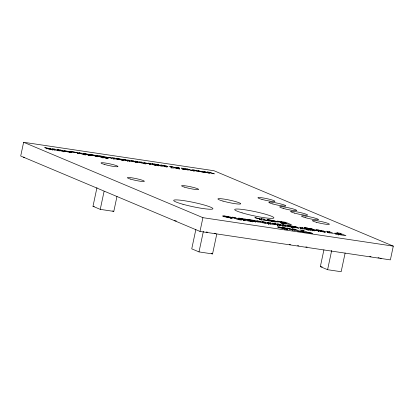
<?xml version="1.0" encoding="UTF-8"?>
<svg xmlns="http://www.w3.org/2000/svg" width="414" height="414" viewBox="0 0 414 414"><rect width="100%" height="100%" fill="white"/><g stroke="black" fill="none" stroke-linecap="round" stroke-linejoin="round"><path stroke-width="0.62" d="M23.624 142.276L20.7 156.026L199.993 231.421L390.376 259.883L393.3 246.133L214.007 170.739L23.624 142.276L202.917 217.671L393.3 246.133M46.741 148.931L46.942 147.979L44.681 147.638L48.562 149.05L57.831 150.458L54.674 149.133L52.412 148.797L54.286 149.651L53.804 149.625L48.547 148.217L50.425 149.076L49.214 148.89L46.942 147.979M50.606 149.511L50.808 148.554M52.345 150.241L52.547 149.288M54.472 150.091L54.674 149.133M57.593 150.567L57.8 149.614L62.509 150.458L64.543 151.291L60.713 150.872L56.925 149.723L57.8 149.614M58.172 150.629L58.374 149.677M59.124 151.11C59.021 148.181 65.583 152.569 59.326 150.158M62.307 151.415L62.509 150.458M63.911 151.922L64.113 150.97M69.904 152.543L70.106 151.591L64.305 150.784L69.733 151.943L65.562 151.343L67.974 151.954L72.176 152.393L70.106 151.591M70.473 152.704L70.675 151.747M88.249 155.229L88.451 154.272L83.183 153.615L88.037 154.469C72.781 151.767 99.158 157.693 88.451 154.272M88.41 155.664L88.612 154.712L86.391 154.381L88.612 154.712M89.082 155.441L89.284 154.489M89.476 155.555L89.678 154.603M89.833 155.669L90.035 154.712M95.825 156.363L96.027 155.405L90.759 154.748L95.613 155.602C80.357 152.901 106.734 158.826 96.027 155.405M96.659 156.575L96.86 155.623M97.052 156.689L97.254 155.736M97.404 156.802L97.611 155.845M99.536 156.844L99.738 155.892L101.621 156.135L106.45 157.139L108.841 158.158L104.809 157.822L101 156.927L106.17 157.641L101.715 156.425L101.063 156.383L100.861 157.341M100.359 156.937L100.561 155.985M102.988 158.148L103.195 157.191M116.976 196.448L113.803 211.394L100.25 209.365L92.99 206.312L96.959 187.63M105.896 158.526L106.103 157.574M106.144 158.572L106.45 157.139M106.734 158.241L106.941 157.284M107.185 158.386L107.386 157.434M107.588 158.531L107.79 157.574M100.25 209.365L104.09 191.309M113.752 159.411L113.953 158.453L112.344 157.755L114.611 158.096L117.767 159.421L112.872 158.433L113.953 158.453M114.409 159.048L114.611 158.096M121.685 160.228L121.887 159.271L116.619 158.614L121.478 159.468C106.217 156.766 132.594 162.692 121.887 159.271M122.518 160.441L122.72 159.488M122.911 160.554L123.113 159.602M125.623 160.725L125.825 159.773L123.558 159.431L127.015 160.741L132.941 161.693L129.784 160.363L127.528 160.027L129.385 160.875L128.889 160.849L125.825 159.773M127.357 161.455L127.564 160.503M129.582 161.32L129.784 160.363M133.199 161.858L133.401 160.906L131.135 160.565L134.591 161.874L140.517 162.821L137.36 161.496L135.104 161.16L136.962 162.009L136.465 161.977L133.401 160.906M135.238 162.702L135.445 161.75M137.158 162.454L137.36 161.496M141.329 163.075L141.531 162.117L139.016 161.745L143.373 163.577L145.888 163.954L141.531 162.117M149.718 164.788L149.925 163.835L148.316 163.132L150.582 163.473L153.739 164.798L148.843 163.809L149.925 163.835M150.38 164.43L150.582 163.473M153.879 164.953L154.08 163.996L151.974 163.68L155.131 165.01L157.387 165.346L155.529 164.493L156.026 164.524L161.362 165.942L158.303 164.736L154.08 163.996M154.391 165.165L154.593 164.213M154.593 165.124L154.8 164.167M154.893 165.119L155.095 164.167M155.328 165.155L155.529 164.203M155.328 165.45L155.529 164.493M155.369 165.517L155.571 164.565M157.698 165.584L157.9 164.627M158.474 165.802L158.676 164.85M158.826 165.921L159.028 164.969M160.653 166.014L160.855 165.062L161.289 165.088L166.004 165.931L168.032 166.764L162.671 166.004L160.42 165.196L160.855 165.062M161.087 166.04L161.289 165.088M161.662 166.102L161.869 165.15M162.386 166.205L162.593 165.248M165.797 166.889L166.004 165.931M166.428 167.065L166.635 166.107M166.966 167.23L167.168 166.278M171.199 168.037L171.401 167.08L169.58 166.314L172.095 166.692L179.619 168.995L173.72 167.717L173.549 168.089L170.775 167.67L171.401 167.08M171.893 167.644L172.095 166.692M183.004 169.305L183.205 168.348L181.197 168.048L182.186 169.052L184.354 169.378L183.309 168.679L183.107 169.636M187.366 169.957L187.568 169.005L185.55 168.7L186.3 169.326L183.205 168.348M193.721 170.91L193.928 169.952L191.92 169.652L192.903 170.656L187.568 169.005M193.83 171.241L194.031 170.283L197.271 171.308L199.31 171.613L198.518 170.956L201.447 171.934L205.794 172.581L204.749 171.888L207.988 172.912L210.027 173.218L209.236 172.56L214.348 173.864L209.008 172.208L206.995 171.908L207.74 172.534L202.637 171.256L203.626 172.26L198.29 170.604L196.272 170.304L197.017 170.93L193.928 169.952M198.089 171.562L198.29 170.604M204.444 172.509L204.645 171.556M195.848 229.547L191.744 248.85L199.005 251.903L212.558 253.932L216.791 234.003M208.806 173.166L209.008 172.208M199.993 231.421L202.917 217.671M199.005 251.903L203.372 231.359M224.145 216.91L224.347 215.958L225.868 216.165L230.789 217.169L233.185 218.199L227.415 217.516L223.094 216.237L229.128 217.138L222.649 216.004L224.347 215.958M230.484 218.602L230.789 217.169M231.11 218.271L231.312 217.319M231.586 218.421L231.788 217.469M234.847 218.52L235.048 217.562L232.031 217.112L237.843 219.555L240.855 220.005L235.048 217.562M238.774 219.099L238.981 218.142L245.238 219.089L251.044 221.531L241.284 219.513L237.972 218.256L238.981 218.142M239.592 219.203L239.799 218.245M240.296 219.813L240.601 218.38M241.093 219.813L241.429 218.54M241.321 219.798L241.522 218.84L244.69 219.777L242.257 219.337L241.522 218.84M241.533 220.098L241.735 219.141M241.76 219.844L241.962 218.892M243.572 220.269L243.774 219.316M243.727 220.688L243.929 219.731M244.467 220.646L244.674 219.694M244.933 220.517L245.238 219.089M249.3 220.678L249.502 219.725L246.682 219.301L251.769 221.117L258.657 222.007L255.454 221.386L255.252 222.339M249.771 220.817L249.973 219.86L249.502 219.725M250.144 220.947L250.346 219.989C252.638 219.772 262.921 222.313 252.809 220.978L252.607 221.935M250.47 220.921L250.672 219.969M250.78 221.412L251.086 219.984M251.231 221.309C250.894 218.608 257.56 222.339 251.433 220.351M251.308 221.376L251.5 220.315M251.536 221.485L251.738 220.533M254.486 221.485L254.688 220.527M255.981 221.852L256.183 220.9M259.863 222.753L260.168 221.319L257.151 220.869L262.326 222.748L274.684 224.631L270.477 222.861L267.46 222.411C275.724 226.054 261.513 220.703 262.305 221.64L264.815 222.784L260.168 221.319M260.965 219.943L261.519 218.675L264.779 219.161L264.132 219.663L263.93 220.615M261.213 220.108L261.519 218.675M265.017 223.524L265.322 222.09M267.32 220.595L267.522 219.643L268.872 219.762L274.389 220.807L277.095 221.909L269.949 220.905L266.942 219.818L267.522 219.643M267.899 220.631L268.101 219.674M268.67 220.714L268.872 219.762M268.463 224.341L268.665 223.389M268.795 224.414L268.996 223.456M269.638 220.848L269.84 219.891M269.938 221.355C270.29 218.131 278.229 223.513 270.145 220.398M270.171 224.295L270.477 222.861M271.367 221.423L271.568 220.465M274.084 222.24L274.389 220.807M275.025 221.992L275.227 221.04M275.108 224.538L275.31 223.581L272.293 223.13L277.468 225.009L289.826 226.893L285.619 225.123L282.602 224.673C290.871 228.316 276.661 222.965 277.447 223.902L279.957 225.045L275.31 223.581M275.74 222.22L275.941 221.262M277.561 222.101L277.763 221.148L285.634 222.282L291.44 224.724L282.348 223.249L280.128 222.453L280.971 222.421L276.847 221.195L277.763 221.148M277.504 225.547L277.711 224.59M278.224 222.178L278.431 221.226M277.804 225.656L278.011 224.704M279.755 226.003L279.931 224.968M280.159 225.785L280.464 224.352M280.94 223.13L281.142 222.173L280.739 221.93L284.677 222.794L281.142 222.173M281.385 223.244L281.592 222.292M281.986 223.369L282.193 222.411M282.674 223.974L282.979 222.541M282.581 226.282L282.783 225.33M283.124 223.933L283.383 222.939L286.886 223.72L283.326 222.98M283.176 223.896L283.383 222.939M283.016 226.453L283.217 225.495M285.432 223.234L285.634 222.282M284.397 228.745L284.599 227.788L277.571 226.913L284.045 228.047L278.011 227.146C279.491 228.254 294.789 230.769 284.599 227.788M284.609 229.33L284.811 228.373L281.846 227.928L285.034 228.559L284.811 228.373M285.417 226.08L285.619 225.123M285.505 229.03L285.707 228.078M286.027 229.18L286.229 228.228M286.504 229.33L286.705 228.378M287.295 229.625L287.502 228.673M289.691 226.717L289.893 225.765L287.068 225.34L292.155 227.157L299.048 228.119L293.2 227.017L297.531 227.327L296.139 226.815L289.893 225.765M289.645 229.408L289.847 228.456L286.824 228L291.435 229.749L295.787 230.339L297.93 231.235L300.937 231.685L295.13 229.242L292.118 228.792C298.215 231.152 290.819 229.325 289.847 228.456M290.162 226.856L290.364 225.899M290.53 226.986L290.731 226.028M290.861 226.96L291.063 226.008M291.27 226.975L291.472 226.023M291.689 227.307L291.891 226.354L294.421 226.815L291.891 226.354M291.911 227.302L292.206 226.096M291.927 227.524L292.129 226.567M292.18 227.633L292.387 226.675M292.367 230.536L292.569 229.579M294.126 227.716L294.328 226.758M294.276 227.4L294.478 226.448M294.877 227.519L295.079 226.567M294.923 230.2L295.13 229.242M295.436 227.648L295.637 226.691M302.132 229.071L302.432 227.638L299.41 227.188L301.734 228.29L300.119 228.088L300.336 228.43L306.645 229.408L302.432 227.638M303.007 231.405L303.208 230.453L299.86 229.951L304.233 231.793L300.818 231.281L302.251 231.881L312.435 233.408L311.002 232.803L307.586 232.29L303.208 230.453M304.337 228.507L304.538 227.55L312.611 229.133L307.126 228.202L306.934 229.227M304.937 228.564L305.139 227.607M305.723 228.657L305.925 227.705M306.572 229.273L306.877 227.84M307.188 229.159L307.39 228.202M307.25 229.382L307.452 228.424L307.126 228.202M307.788 230.127L308.094 228.694L308.57 228.657L313.155 229.485L315.939 230.608L310.686 229.842L311.307 230.106C310.495 230.438 302.096 227.71 304.538 227.55M307.99 230.091L308.29 228.657M308.264 230.086L308.57 228.657M308.839 230.132L309.144 228.699M308.968 230.086L309.175 229.051L312.498 229.93L309.175 229.051M309.227 229.998L309.429 229.046M310.272 230.153L310.479 229.201M312.849 230.919L313.155 229.485M313.533 230.603L313.74 229.651M314.076 230.774L314.278 229.822M314.568 230.95L314.775 229.993M316.503 230.743L316.705 229.791L318.444 230.008L323.836 231.152L325.699 232.021L320.596 231.473L315.546 229.93L316.705 229.791M317.274 230.826L317.481 229.873M318.138 231.436L318.444 230.008M318.511 231.369L318.992 230.401L322.511 231.431L318.718 230.412M318.79 231.359L318.992 230.401M320.653 231.69L320.855 230.738M322.791 231.876L322.992 230.919M323.629 232.104L323.836 231.152M324.343 232.332L324.545 231.379M324.923 232.554L325.13 231.597M345.121 253.047L341.152 271.724L327.598 269.7L320.338 266.647L323.914 249.833M329.052 233.098L329.358 231.664L326.335 231.214L328.659 232.316L327.039 232.114L327.257 232.456L333.565 233.434L329.358 231.664M327.598 269.7L331.702 250.398M335.252 234.148L335.454 233.191L338.931 233.677L336.773 232.771L340.137 233.273L345.949 235.716L337.902 234.443L334.419 233.211L335.454 233.191M335.977 234.231L336.178 233.273M336.892 234.36L337.094 233.403M338.31 235.131L338.512 234.179L338.103 233.926L341.4 234.717L338.512 234.179M339.832 234.707L340.137 233.273M99.738 155.892L98.32 155.83L100.178 156.611L104.059 157.191L101.063 156.383M23.37 157.149L24.555 157.325M92.99 206.312L94.221 206.498M174.542 220.719L176.323 220.983M206.203 232.006L207.481 232.197M214.509 233.248L215.787 233.439M289.251 244.42L290.53 244.612M297.552 245.662L298.83 245.854M305.858 246.904L307.136 247.096M369.738 256.452L371.016 256.644M378.044 257.694L379.322 257.886M320.338 266.647L322.185 266.921M264.132 219.663L268.841 220.91L262.849 219.694L262.569 219.974L259.252 219.477L259.925 219.032L254.848 217.676L261.172 218.99M183.309 168.679L186.548 169.704L188.587 170.009L187.796 169.352L190.725 170.33L195.072 170.982L194.031 170.283M249.973 219.86L250.346 219.989M252.809 220.978L255.454 221.386M380.383 258.16L381.232 258.517M307.452 228.424L308.094 228.694M112.686 210.923L113.803 211.394M211.44 253.461L212.558 253.932M80.999 153.641L77.584 153.413L78.593 153.263L74.308 152.067L79.307 153.159L79.711 153.097L78.893 152.756L81.201 153.097L85.558 154.929L83.25 154.588L80.999 153.641M96.353 155.985L93.968 155.509L96.353 155.985M122.213 159.851L119.827 159.38L122.213 159.851M230.112 217.65L226.929 217.019L230.112 217.65M163.002 165.543L165.641 166.319L163.002 165.543M73.62 151.964L71.208 151.607L74.83 152.476L73.62 151.964M178.367 167.629L175.955 167.266L179.583 168.136L178.367 167.629M111.149 157.879L107.863 157.387L112.085 158.272L111.149 157.879M147.115 163.261L143.834 162.769L148.052 163.654L147.115 163.261M261.995 199.398A8.642 0.931 12 0 0 274.901 201.328A8.642 0.931 12 0 0 262.455 197.84A8.642 0.931 12 0 0 261.995 199.398M272.883 203.978A8.642 0.931 12 0 0 285.795 205.908A8.642 0.931 12 0 0 273.349 202.42A8.642 0.931 12 0 0 272.883 203.978M283.776 208.558A8.642 0.931 12 0 0 296.683 210.488A8.642 0.931 12 0 0 284.242 207A8.642 0.931 12 0 0 283.776 208.558M294.67 213.138A8.642 0.931 12 0 0 307.576 215.068A8.642 0.931 12 0 0 295.13 211.58A8.642 0.931 12 0 0 294.67 213.138M305.558 217.717A8.642 0.931 12 0 0 318.469 219.648A8.642 0.931 12 0 0 306.024 216.16A8.642 0.931 12 0 0 305.558 217.717M316.312 222.256A8.642 0.931 12 0 0 329.353 224.243A8.642 0.931 12 0 0 317.062 220.766A8.642 0.931 12 0 0 316.312 222.256M223.006 201.1A11.685 1.263 12 0 0 240.731 203.823A11.685 1.263 12 0 0 224.212 199.124A11.685 1.263 12 0 0 223.006 201.1M184.214 187.061A8.642 0.931 12 0 0 198.306 189.571A8.642 0.931 12 0 0 187.806 186.212A8.642 0.931 12 0 0 184.214 187.061M130.296 179.05A8.642 0.931 12 0 0 144.191 181.441A8.642 0.931 12 0 0 133.23 178.046A8.642 0.931 12 0 0 130.296 179.05M104.768 164.534A8.642 0.931 12 0 0 117.954 166.583A8.642 0.931 12 0 0 105.844 163.111A8.642 0.931 12 0 0 104.768 164.534M182.998 204.288A20.032 2.163 12 0 0 212.92 208.759A20.032 2.163 12 0 0 184.075 200.681A20.032 2.163 12 0 0 182.998 204.288M242.071 212.853A20.032 2.163 12 0 0 273.685 218.095A20.032 2.163 12 0 0 247.168 210.136A20.032 2.163 12 0 0 242.071 212.853"/></g></svg>
